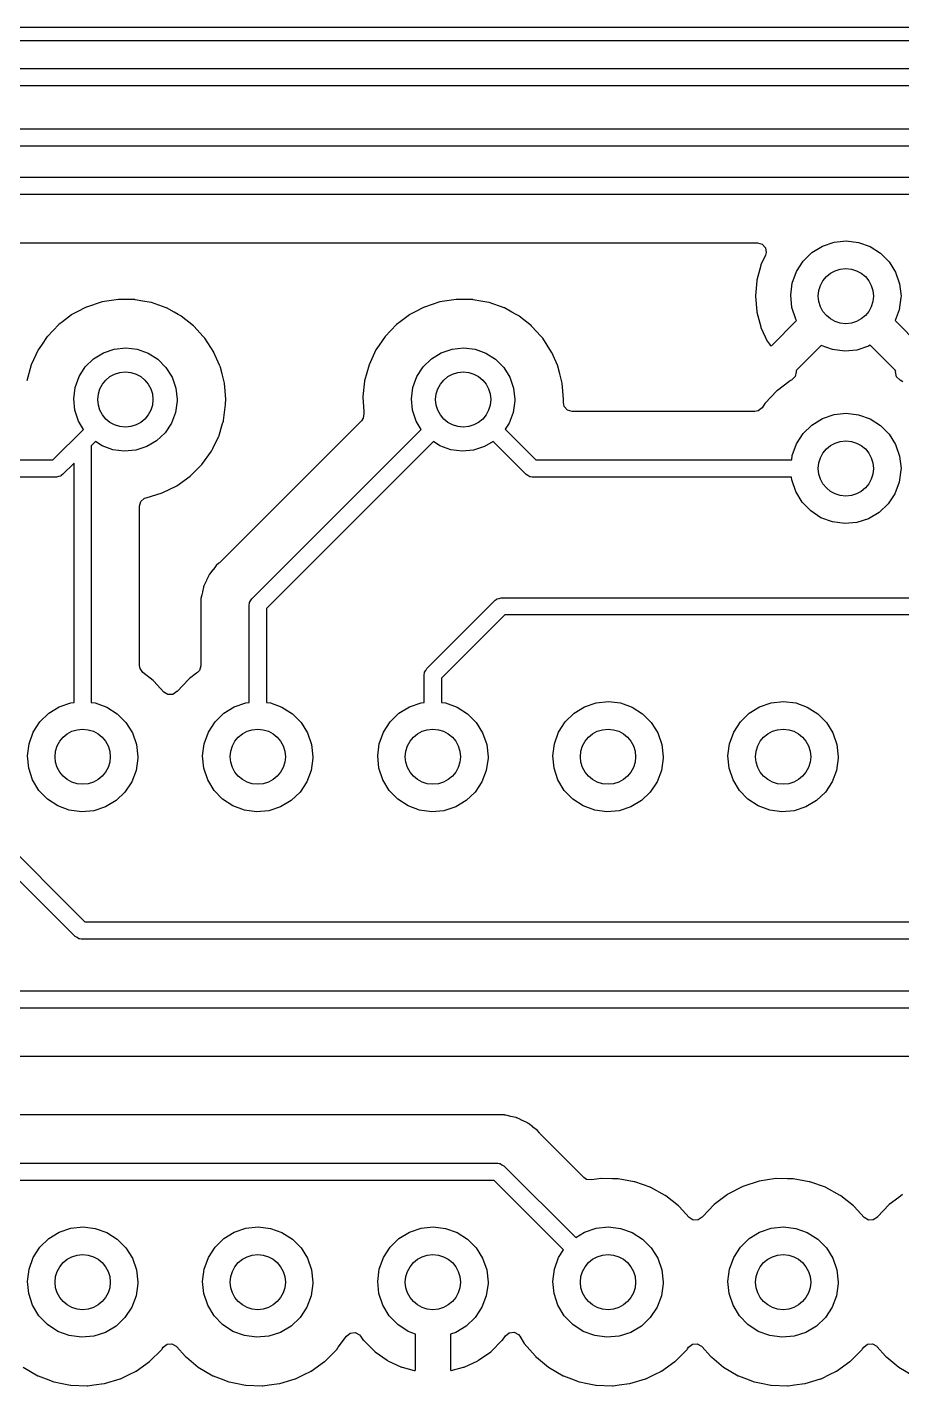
# Model space of a CAD drawing. Extents: x 20.1 to 80.3, y -80.1 to -19.9.
# Drawn here: x 45.33 to 58.01, y -39.6 to -19.9 of the extents above; entities that cross this region are included whole.
import ezdxf

# ---------------------------------------------------------------- set-up
doc = ezdxf.new("R2010")
doc.units = 0
doc.layers.add('BLACK', color=7, linetype='CONTINUOUS')

msp = doc.modelspace()

# ---------------------------------------------------------------- linework, layer by layer
at = {"layer": 'BLACK', "linetype": 'CONTINUOUS'}
for p, q in [((20.2, -19.9), (80.2, -19.9)), ((80.1, -20.1), (20.3, -20.1)), ((26.6755, -20.4995), (75.1245, -20.4995)), ((75.0727, -20.7495), (26.7273, -20.7495)), ((27.8, -21.375), (73.8, -21.375)), ((73.7482, -21.625), (27.8518, -21.625)), ((39.8, -22.075), (61.6, -22.075)), ((61.5482, -22.325), (39.8518, -22.325)), ((42.4798, -23.0255), (55.9202, -23.0255)), ((55.9202, -23.0255), (55.9883, -23.0455)), ((55.9883, -23.0455), (56.0348, -23.0992)), ((56.8594, -23.0761), (57.0282, -23.0187)), ((57.0282, -23.0187), (57.2056, -23)), ((57.2056, -23), (57.3827, -23.0211)), ((57.3827, -23.0211), (57.5507, -23.081)), ((56.0344, -23.2048), (55.9685, -23.3459)), ((56.0449, -23.1694), (56.0344, -23.2048)), ((56.0348, -23.0992), (56.0449, -23.1694)), ((56.58, -23.2944), (56.7075, -23.1696)), ((56.7075, -23.1696), (56.8594, -23.0761)), ((57.5507, -23.081), (57.7013, -23.1765)), ((57.7013, -23.1765), (57.827, -23.3031)), ((55.9648, -23.3562), (55.9084, -23.5667)), ((55.9685, -23.3459), (55.9648, -23.3562)), ((56.4224, -23.6119), (56.4834, -23.4443)), ((56.4834, -23.4443), (56.58, -23.2944)), ((57.827, -23.3031), (57.9215, -23.4543)), ((55.9065, -23.5775), (55.8875, -23.7945)), ((55.9084, -23.5667), (55.9065, -23.5775)), ((56.4001, -23.7888), (56.4224, -23.6119)), ((57.9215, -23.4543), (57.9801, -23.6228)), ((57.9801, -23.6228), (58, -23.8)), ((55.8875, -23.7945), (55.8875, -23.8055)), ((55.8875, -23.8055), (55.9065, -24.0225)), ((56.4175, -23.9663), (56.4001, -23.7888)), ((57.9997, -23.8223), (57.9749, -23.999)), ((58, -23.8), (57.9997, -23.8223)), ((46.0418, -24.0333), (45.9744, -24.0684)), ((46.1814, -23.9606), (46.0418, -24.0333)), ((46.186, -23.9583), (46.1814, -23.9606)), ((46.1814, -23.9606), (46.1814, -23.9606)), ((46.4127, -23.8842), (46.186, -23.9583)), ((46.6485, -23.8481), (46.4127, -23.8842)), ((46.6536, -23.8481), (46.6485, -23.8481)), ((46.8031, -23.85), (46.6536, -23.8481)), ((46.6536, -23.8481), (46.6536, -23.8481)), ((46.887, -23.851), (46.8031, -23.85)), ((46.8921, -23.8519), (46.887, -23.851)), ((47.0044, -23.8719), (46.8921, -23.8519)), ((46.8921, -23.8519), (46.8921, -23.8519)), ((47.1218, -23.8928), (47.0044, -23.8719)), ((47.1267, -23.8945), (47.1218, -23.8928)), ((47.3418, -23.9707), (47.1267, -23.8945)), ((47.1267, -23.8945), (47.1267, -23.8945)), ((47.3466, -23.9724), (47.3418, -23.9707)), ((47.3418, -23.9707), (47.3418, -23.9707)), ((47.4569, -24.0333), (47.3466, -23.9724)), ((47.5161, -24.066), (47.4569, -24.0333)), ((50.9418, -24.0333), (50.8744, -24.0684)), ((51.0814, -23.9606), (50.9418, -24.0333)), ((51.086, -23.9583), (51.0814, -23.9606)), ((51.0814, -23.9606), (51.0814, -23.9606)), ((51.3127, -23.8842), (51.086, -23.9583)), ((51.5485, -23.8481), (51.3127, -23.8842)), ((51.5536, -23.8481), (51.5485, -23.8481)), ((51.7031, -23.85), (51.5536, -23.8481)), ((51.5536, -23.8481), (51.5536, -23.8481)), ((51.787, -23.851), (51.7031, -23.85)), ((51.7921, -23.8519), (51.787, -23.851)), ((51.9044, -23.8719), (51.7921, -23.8519)), ((51.7921, -23.8519), (51.7921, -23.8519)), ((52.0218, -23.8928), (51.9044, -23.8719)), ((52.0267, -23.8945), (52.0218, -23.8928)), ((52.2418, -23.9707), (52.0267, -23.8945)), ((52.0267, -23.8945), (52.0267, -23.8945)), ((52.2466, -23.9724), (52.2418, -23.9707)), ((52.2418, -23.9707), (52.2418, -23.9707)), ((52.3569, -24.0333), (52.2466, -23.9724)), ((52.4161, -24.066), (52.3569, -24.0333)), ((55.9065, -24.0225), (55.9084, -24.0333)), ((55.9084, -24.0333), (55.9648, -24.2438)), ((56.4738, -24.1356), (56.4175, -23.9663)), ((57.9749, -23.999), (57.9152, -24.156)), ((45.7837, -24.2116), (45.6189, -24.384)), ((45.8364, -24.172), (45.7837, -24.2116)), ((45.9703, -24.0715), (45.8364, -24.172)), ((45.9744, -24.0684), (45.9703, -24.0715)), ((45.9703, -24.0715), (45.9703, -24.0715)), ((47.5554, -24.0877), (47.5161, -24.066)), ((47.5595, -24.0909), (47.5554, -24.0877)), ((47.7386, -24.2323), (47.5595, -24.0909)), ((47.5595, -24.0909), (47.5595, -24.0909)), ((47.7426, -24.2355), (47.7386, -24.2323)), ((47.7386, -24.2323), (47.7386, -24.2323)), ((47.7461, -24.2394), (47.7426, -24.2355)), ((50.6837, -24.2116), (50.5189, -24.384)), ((50.7364, -24.172), (50.6837, -24.2116)), ((50.8703, -24.0715), (50.7364, -24.172)), ((50.8744, -24.0684), (50.8703, -24.0715)), ((50.8703, -24.0715), (50.8703, -24.0715)), ((52.4554, -24.0877), (52.4161, -24.066)), ((52.4595, -24.0909), (52.4554, -24.0877)), ((52.6386, -24.2323), (52.4595, -24.0909)), ((52.4595, -24.0909), (52.4595, -24.0909)), ((52.6426, -24.2355), (52.6386, -24.2323)), ((52.6386, -24.2323), (52.6386, -24.2323)), ((52.6461, -24.2394), (52.6426, -24.2355)), ((56.1264, -24.5144), (56.4856, -24.1551)), ((56.4856, -24.1551), (56.4738, -24.1356)), ((57.9152, -24.156), (58.2743, -24.5151)), ((45.616, -24.3883), (45.5315, -24.5122)), ((45.6189, -24.384), (45.616, -24.3883)), ((45.616, -24.3883), (45.616, -24.3883)), ((47.8744, -24.3803), (47.7461, -24.2394)), ((47.7461, -24.2394), (47.7461, -24.2394)), ((47.9032, -24.412), (47.8744, -24.3803)), ((48.0327, -24.6122), (47.9032, -24.412)), ((50.516, -24.3883), (50.4315, -24.5122)), ((50.5189, -24.384), (50.516, -24.3883)), ((50.516, -24.3883), (50.516, -24.3883)), ((52.7744, -24.3803), (52.6461, -24.2394)), ((52.6461, -24.2394), (52.6461, -24.2394)), ((52.8032, -24.412), (52.7744, -24.3803)), ((52.9327, -24.6122), (52.8032, -24.412)), ((55.9648, -24.2438), (55.9685, -24.2541)), ((55.9685, -24.2541), (56.0606, -24.4515)), ((45.4845, -24.5811), (45.3841, -24.7974)), ((45.5315, -24.5122), (45.4845, -24.5811)), ((46.2883, -24.709), (46.4307, -24.6214)), ((46.4307, -24.6214), (46.5889, -24.5675)), ((46.5889, -24.5675), (46.7552, -24.55)), ((46.7552, -24.55), (46.9213, -24.5698)), ((46.9213, -24.5698), (47.0788, -24.6259)), ((47.0788, -24.6259), (47.22, -24.7155)), ((48.0348, -24.6169), (48.0327, -24.6122)), ((48.0348, -24.617), (48.0348, -24.6169)), ((48.1154, -24.8024), (48.0348, -24.617)), ((50.3845, -24.5811), (50.2841, -24.7974)), ((50.4315, -24.5122), (50.3845, -24.5811)), ((51.1883, -24.709), (51.3307, -24.6214)), ((51.3307, -24.6214), (51.4889, -24.5675)), ((51.4889, -24.5675), (51.6552, -24.55)), ((51.6552, -24.55), (51.8213, -24.5698)), ((51.8213, -24.5698), (51.9788, -24.6259)), ((51.9788, -24.6259), (52.12, -24.7155)), ((52.9348, -24.6169), (52.9327, -24.6122)), ((52.9348, -24.617), (52.9348, -24.6169)), ((53.0154, -24.8024), (52.9348, -24.617)), ((56.0606, -24.4515), (56.0661, -24.461)), ((56.0661, -24.461), (56.1025, -24.513)), ((56.1025, -24.513), (56.113, -24.5214)), ((56.113, -24.5214), (56.1264, -24.5144)), ((56.8436, -24.5157), (56.4849, -24.8743)), ((57.0065, -24.5762), (56.8436, -24.5157)), ((57.1832, -24.5998), (57.0065, -24.5762)), ((57.3609, -24.5837), (57.1832, -24.5998)), ((57.5305, -24.5285), (57.3609, -24.5837)), ((57.5548, -24.514), (57.5305, -24.5285)), ((57.9144, -24.8736), (57.5548, -24.514)), ((45.3841, -24.7974), (45.3203, -25.0273)), ((46.0782, -24.9665), (46.1688, -24.826)), ((46.1688, -24.826), (46.2883, -24.709)), ((47.22, -24.7155), (47.3378, -24.8341)), ((48.1278, -24.831), (48.1154, -24.8024)), ((50.2841, -24.7974), (50.2203, -25.0273)), ((50.9782, -24.9665), (51.0688, -24.826)), ((51.0688, -24.826), (51.1883, -24.709)), ((52.12, -24.7155), (52.2378, -24.8341)), ((53.0278, -24.831), (53.0154, -24.8024)), ((46.021, -25.1236), (46.0782, -24.9665)), ((47.3378, -24.8341), (47.4264, -24.9759)), ((47.4264, -24.9759), (47.4814, -25.1338)), ((48.1291, -24.836), (48.1278, -24.831)), ((48.1519, -24.9267), (48.1291, -24.836)), ((48.1291, -24.836), (48.1291, -24.836)), ((48.1859, -25.0623), (48.1519, -24.9267)), ((50.921, -25.1236), (50.9782, -24.9665)), ((52.2378, -24.8341), (52.3264, -24.9759)), ((52.3264, -24.9759), (52.3814, -25.1338)), ((53.0291, -24.836), (53.0278, -24.831)), ((53.0519, -24.9267), (53.0291, -24.836)), ((53.0291, -24.836), (53.0291, -24.836)), ((53.0859, -25.0623), (53.0519, -24.9267)), ((56.4105, -25.0192), (56.3977, -25.0259)), ((56.463, -24.9679), (56.4105, -25.0192)), ((56.478, -24.8985), (56.463, -24.9679)), ((56.4849, -24.8743), (56.4773, -24.8882)), ((56.4773, -24.8882), (56.478, -24.8985)), ((57.9225, -24.8891), (57.9144, -24.8736)), ((57.9218, -24.8967), (57.9225, -24.8891)), ((57.9362, -24.9695), (57.9218, -24.8967)), ((57.9862, -25.02), (57.9362, -24.9695)), ((58.0287, -25.0434), (57.9862, -25.02)), ((46.0001, -25.2895), (46.021, -25.1236)), ((47.4814, -25.1338), (47.5, -25.3)), ((48.1863, -25.0674), (48.1859, -25.0623)), ((48.1864, -25.0674), (48.1863, -25.0674)), ((48.1951, -25.1741), (48.1864, -25.0674)), ((48.2055, -25.3), (48.1951, -25.1741)), ((50.2198, -25.0324), (50.196, -25.2543)), ((50.2203, -25.0273), (50.2198, -25.0324)), ((50.9001, -25.2895), (50.921, -25.1236)), ((52.3814, -25.1338), (52.4, -25.3)), ((53.0863, -25.0674), (53.0859, -25.0623)), ((53.0864, -25.0674), (53.0863, -25.0674)), ((53.0951, -25.1741), (53.0864, -25.0674)), ((53.1055, -25.3), (53.0951, -25.1741)), ((56.2004, -25.1741), (56.0299, -25.3525)), ((56.2077, -25.1685), (56.2004, -25.1741)), ((56.3744, -25.0434), (56.2077, -25.1685)), ((56.3977, -25.0259), (56.3744, -25.0434)), ((46.0164, -25.4559), (46.0001, -25.2895)), ((47.4997, -25.3209), (47.4764, -25.4865)), ((47.5, -25.3), (47.4997, -25.3209)), ((48.1733, -25.6025), (48.2033, -25.3744)), ((48.2033, -25.3744), (48.2037, -25.3711)), ((48.2033, -25.3744), (48.2033, -25.3744)), ((48.2037, -25.3711), (48.2041, -25.3567)), ((48.2041, -25.3567), (48.2054, -25.3034)), ((48.2054, -25.3034), (48.2055, -25.3)), ((48.2054, -25.3034), (48.2054, -25.3034)), ((50.196, -25.2543), (50.195, -25.2644)), ((50.195, -25.2644), (50.1953, -25.2696)), ((50.1953, -25.2696), (50.1953, -25.2696)), ((50.1953, -25.2696), (50.2066, -25.4668)), ((50.9164, -25.4559), (50.9001, -25.2895)), ((52.3997, -25.3209), (52.3764, -25.4865)), ((52.4, -25.3), (52.3997, -25.3209)), ((53.1044, -25.3454), (53.1054, -25.3034)), ((53.1157, -25.4008), (53.1044, -25.3454)), ((53.1054, -25.3034), (53.1055, -25.3)), ((53.1054, -25.3034), (53.1054, -25.3034)), ((53.1622, -25.4545), (53.1157, -25.4008)), ((56.027, -25.3567), (55.9842, -25.4195)), ((56.0299, -25.3525), (56.027, -25.3567)), ((46.0692, -25.6146), (46.0164, -25.4559)), ((46.1406, -25.7326), (46.0692, -25.6146)), ((47.4764, -25.4865), (47.4171, -25.6428)), ((50.1734, -25.6091), (48.1146, -27.668)), ((48.1597, -25.65), (48.1711, -25.6125)), ((48.1711, -25.6125), (48.1726, -25.6076)), ((48.1711, -25.6125), (48.1711, -25.6125)), ((48.1726, -25.6076), (48.1733, -25.6025)), ((50.1988, -25.5727), (50.1734, -25.6091)), ((50.2089, -25.5037), (50.1988, -25.5727)), ((50.2066, -25.4668), (50.2087, -25.5026)), ((50.2087, -25.5026), (50.2089, -25.5037)), ((50.9692, -25.6146), (50.9164, -25.4559)), ((51.0406, -25.7326), (50.9692, -25.6146)), ((52.3764, -25.4865), (52.3171, -25.6428)), ((53.2303, -25.4745), (53.1622, -25.4545)), ((55.8801, -25.4745), (53.2303, -25.4745)), ((55.9293, -25.4645), (55.8801, -25.4745)), ((55.9842, -25.4195), (55.9293, -25.4645)), ((56.7075, -25.6696), (56.8594, -25.5761)), ((56.8594, -25.5761), (57.0282, -25.5187)), ((57.0282, -25.5187), (57.2056, -25.5)), ((57.2056, -25.5), (57.3827, -25.5211)), ((57.3827, -25.5211), (57.5507, -25.581)), ((57.5507, -25.581), (57.7013, -25.6765)), ((45.6982, -26.175), (46.1406, -25.7326)), ((47.3245, -25.7821), (47.2034, -25.8974)), ((47.4171, -25.6428), (47.3245, -25.7821)), ((48.1033, -25.8358), (48.1597, -25.65)), ((48.5816, -28.1916), (51.0406, -25.7326)), ((52.3171, -25.6428), (52.2582, -25.7314)), ((52.2582, -25.7314), (52.7018, -26.175)), ((56.4834, -25.9443), (56.58, -25.7944)), ((56.58, -25.7944), (56.7075, -25.6696)), ((57.7013, -25.6765), (57.827, -25.8031)), ((57.827, -25.8031), (57.9215, -25.9543)), ((46.3185, -25.9083), (46.255, -25.9718)), ((46.255, -25.9718), (46.255, -29.6943)), ((46.4118, -25.9694), (46.3185, -25.9083)), ((46.5686, -26.0277), (46.4118, -25.9694)), ((47.0598, -25.983), (46.9008, -26.0347)), ((47.2034, -25.8974), (47.0598, -25.983)), ((47.9976, -26.0496), (48.0175, -26.0094)), ((48.0175, -26.0094), (48.101, -25.8404)), ((48.101, -25.8404), (48.1033, -25.8358)), ((48.101, -25.8404), (48.101, -25.8404)), ((51.2185, -25.9083), (48.795, -28.3318)), ((51.3118, -25.9694), (51.2185, -25.9083)), ((51.4686, -26.0277), (51.3118, -25.9694)), ((51.9598, -25.983), (51.8008, -26.0347)), ((52.0829, -25.9097), (51.9598, -25.983)), ((52.5616, -26.3884), (52.0829, -25.9097)), ((56.4224, -26.1119), (56.4834, -25.9443)), ((57.9215, -25.9543), (57.9801, -26.1228)), ((41.986, -26.175), (45.6982, -26.175)), ((46.7343, -26.0498), (46.5686, -26.0277)), ((46.9008, -26.0347), (46.7343, -26.0498)), ((47.8584, -26.2433), (47.9976, -26.0496)), ((51.6343, -26.0498), (51.4686, -26.0277)), ((51.8008, -26.0347), (51.6343, -26.0498)), ((52.7018, -26.175), (56.4145, -26.175)), ((56.4145, -26.175), (56.4224, -26.1119)), ((57.9801, -26.1228), (58, -26.3)), ((45.8206, -26.4017), (45.8175, -26.4052)), ((45.8384, -26.3884), (45.8206, -26.4017)), ((46.005, -26.2218), (45.8384, -26.3884)), ((46.005, -29.6937), (46.005, -26.2218)), ((47.6964, -26.4047), (47.8062, -26.2953)), ((47.8062, -26.2953), (47.8584, -26.2433)), ((52.5886, -26.4032), (52.5616, -26.3884)), ((52.6145, -26.4199), (52.5886, -26.4032)), ((57.9997, -26.3223), (57.9749, -26.499)), ((58, -26.3), (57.9997, -26.3223)), ((45.75, -26.425), (41.9853, -26.425)), ((45.7795, -26.4163), (45.75, -26.425)), ((45.8096, -26.4099), (45.7795, -26.4163)), ((45.8148, -26.406), (45.8096, -26.4099)), ((45.8175, -26.4052), (45.8148, -26.406)), ((47.2811, -26.6551), (47.4953, -26.5502)), ((47.4953, -26.5502), (47.6894, -26.4117)), ((47.6894, -26.4117), (47.6964, -26.4047)), ((52.6209, -26.4208), (52.6145, -26.4199)), ((52.6234, -26.4221), (52.6209, -26.4208)), ((52.628, -26.4218), (52.6234, -26.4221)), ((52.65, -26.425), (52.628, -26.4218)), ((56.4134, -26.425), (52.65, -26.425)), ((56.4175, -26.4663), (56.4134, -26.425)), ((56.4738, -26.6356), (56.4175, -26.4663)), ((57.9749, -26.499), (57.9115, -26.6657)), ((46.9555, -26.8459), (46.9755, -26.7778)), ((46.9755, -26.7778), (47.0292, -26.7313)), ((47.0292, -26.7313), (47.052, -26.7237)), ((47.052, -26.7237), (47.0526, -26.7237)), ((47.0526, -26.7237), (47.2811, -26.6551)), ((56.5662, -26.7881), (56.4738, -26.6356)), ((56.6901, -26.9164), (56.5662, -26.7881)), ((57.9115, -26.6657), (57.8128, -26.8142)), ((46.9555, -29.1588), (46.9555, -26.8459)), ((56.8393, -27.0141), (56.6901, -26.9164)), ((57.6837, -26.9372), (57.5305, -27.0285)), ((57.8128, -26.8142), (57.6837, -26.9372)), ((57.0065, -27.0762), (56.8393, -27.0141)), ((57.1832, -27.0998), (57.0065, -27.0762)), ((57.3609, -27.0837), (57.1832, -27.0998)), ((57.5305, -27.0285), (57.3609, -27.0837)), ((48.0194, -27.7717), (47.9705, -27.8326)), ((48.0212, -27.7694), (48.0194, -27.7717)), ((48.0687, -27.7074), (48.0212, -27.7694)), ((48.1068, -27.6751), (48.0687, -27.7074)), ((48.1146, -27.668), (48.1068, -27.6751)), ((47.9254, -27.9234), (47.8907, -27.9933)), ((47.9267, -27.9206), (47.9254, -27.9234)), ((47.9306, -27.9124), (47.9267, -27.9206)), ((47.9597, -27.8498), (47.9306, -27.9124)), ((47.9639, -27.8444), (47.9597, -27.8498)), ((47.9651, -27.8424), (47.9639, -27.8444)), ((47.9654, -27.8419), (47.9651, -27.8424)), ((47.9658, -27.8412), (47.9654, -27.8419)), ((47.9661, -27.8408), (47.9658, -27.8412)), ((47.9674, -27.8387), (47.9661, -27.8408)), ((47.9705, -27.8326), (47.9674, -27.8387)), ((47.8468, -28.1765), (47.8466, -28.1776)), ((47.8471, -28.1741), (47.8468, -28.1765)), ((47.8473, -28.1673), (47.8471, -28.1741)), ((47.8565, -28.1306), (47.8473, -28.1673)), ((47.8662, -28.0916), (47.8565, -28.1306)), ((47.8669, -28.0886), (47.8662, -28.0916)), ((47.8824, -28.0191), (47.8669, -28.0886)), ((47.8839, -28.0124), (47.8824, -28.0191)), ((47.8824, -28.0191), (47.8824, -28.0191)), ((47.8868, -28.0062), (47.8839, -28.0124)), ((47.8876, -28.004), (47.8868, -28.0062)), ((47.8877, -28.0034), (47.8876, -28.004)), ((47.888, -28.0027), (47.8877, -28.0034)), ((47.8882, -28.0022), (47.888, -28.0027)), ((47.8891, -27.9999), (47.8882, -28.0022)), ((47.8907, -27.9933), (47.8891, -27.9999)), ((52.1705, -28.1837), (52.2, -28.175)), ((52.2, -28.175), (60.1482, -28.175)), ((47.8435, -28.3044), (47.8423, -28.3466)), ((47.8423, -28.3466), (47.8436, -28.3533)), ((47.8445, -28.2698), (47.8435, -28.3044)), ((47.8436, -28.3533), (47.8441, -28.3596)), ((47.8441, -28.3596), (47.8445, -28.3697)), ((47.8448, -28.1874), (47.8445, -28.1929)), ((47.8445, -28.1929), (47.8445, -28.2663)), ((47.8445, -28.2663), (47.8445, -28.2698)), ((47.8445, -28.3697), (47.8445, -29.1604)), ((47.8459, -28.1824), (47.8448, -28.1874)), ((47.8466, -28.1776), (47.8459, -28.1824)), ((48.545, -28.28), (48.5482, -28.258)), ((48.545, -29.6937), (48.545, -28.28)), ((48.5479, -28.2534), (48.5492, -28.2509)), ((48.5482, -28.258), (48.5479, -28.2534)), ((48.5492, -28.2509), (48.5501, -28.2445)), ((48.5501, -28.2445), (48.5668, -28.2186)), ((48.5668, -28.2186), (48.5816, -28.1916)), ((48.795, -28.3318), (48.795, -29.6943)), ((51.1216, -29.2016), (52.1116, -28.2116)), ((52.1116, -28.2116), (52.1294, -28.1983)), ((52.1294, -28.1983), (52.1325, -28.1948)), ((52.1325, -28.1948), (52.1352, -28.194)), ((52.1352, -28.194), (52.1404, -28.1901)), ((52.1404, -28.1901), (52.1705, -28.1837)), ((52.2518, -28.425), (51.335, -29.3418)), ((60.2, -28.425), (52.2518, -28.425)), ((46.9623, -29.1997), (46.9555, -29.1588)), ((47.8445, -29.1604), (47.8245, -29.2285)), ((47.0034, -29.2577), (46.9623, -29.1997)), ((47.1528, -29.3756), (47.0034, -29.2577)), ((47.6704, -29.3541), (47.4999, -29.5325)), ((47.6801, -29.3468), (47.6704, -29.3541)), ((47.7831, -29.2694), (47.6801, -29.3468)), ((47.7942, -29.2611), (47.7831, -29.2694)), ((47.8245, -29.2285), (47.7942, -29.2611)), ((51.085, -29.29), (51.0882, -29.268)), ((51.085, -29.6937), (51.085, -29.29)), ((51.0879, -29.2634), (51.0892, -29.2609)), ((51.0882, -29.268), (51.0879, -29.2634)), ((51.0892, -29.2609), (51.0901, -29.2545)), ((51.0901, -29.2545), (51.1068, -29.2286)), ((51.1068, -29.2286), (51.1216, -29.2016)), ((51.335, -29.3418), (51.335, -29.6943)), ((47.1568, -29.3788), (47.1528, -29.3756)), ((47.1528, -29.3756), (47.1528, -29.3756)), ((47.1603, -29.3827), (47.1568, -29.3788)), ((47.3057, -29.5424), (47.1603, -29.3827)), ((47.1603, -29.3827), (47.1603, -29.3827)), ((47.3675, -29.5797), (47.3057, -29.5424)), ((47.4968, -29.5369), (47.4384, -29.5773)), ((47.497, -29.5367), (47.4968, -29.5369)), ((47.4999, -29.5325), (47.497, -29.5367)), ((45.7894, -29.7561), (45.9582, -29.6987)), ((45.9582, -29.6987), (46.005, -29.6937)), ((46.255, -29.6943), (46.3127, -29.7011)), ((46.3127, -29.7011), (46.4807, -29.761)), ((47.4384, -29.5773), (47.3675, -29.5797)), ((48.3294, -29.7561), (48.4982, -29.6987)), ((48.4982, -29.6987), (48.545, -29.6937)), ((48.795, -29.6943), (48.8527, -29.7011)), ((48.8527, -29.7011), (49.0207, -29.761)), ((50.8694, -29.7561), (51.0382, -29.6987)), ((51.0382, -29.6987), (51.085, -29.6937)), ((51.335, -29.6943), (51.3927, -29.7011)), ((51.3927, -29.7011), (51.5607, -29.761)), ((53.4094, -29.7561), (53.5782, -29.6987)), ((53.5782, -29.6987), (53.7556, -29.68)), ((53.7556, -29.68), (53.9327, -29.7011)), ((53.9327, -29.7011), (54.1007, -29.761)), ((55.9494, -29.7561), (56.1182, -29.6987)), ((56.1182, -29.6987), (56.2956, -29.68)), ((56.2956, -29.68), (56.4727, -29.7011)), ((56.4727, -29.7011), (56.6407, -29.761)), ((45.51, -29.9744), (45.6375, -29.8496)), ((45.6375, -29.8496), (45.7894, -29.7561)), ((46.4807, -29.761), (46.6313, -29.8565)), ((46.6313, -29.8565), (46.757, -29.9831)), ((48.05, -29.9744), (48.1775, -29.8496)), ((48.1775, -29.8496), (48.3294, -29.7561)), ((49.0207, -29.761), (49.1713, -29.8565)), ((49.1713, -29.8565), (49.297, -29.9831)), ((50.59, -29.9744), (50.7175, -29.8496)), ((50.7175, -29.8496), (50.8694, -29.7561)), ((51.5607, -29.761), (51.7113, -29.8565)), ((51.7113, -29.8565), (51.837, -29.9831)), ((53.13, -29.9744), (53.2575, -29.8496)), ((53.2575, -29.8496), (53.4094, -29.7561)), ((54.1007, -29.761), (54.2513, -29.8565)), ((54.2513, -29.8565), (54.377, -29.9831)), ((55.67, -29.9744), (55.7975, -29.8496)), ((55.7975, -29.8496), (55.9494, -29.7561)), ((56.6407, -29.761), (56.7913, -29.8565)), ((56.7913, -29.8565), (56.917, -29.9831)), ((45.3524, -30.2919), (45.4134, -30.1243)), ((45.4134, -30.1243), (45.51, -29.9744)), ((46.757, -29.9831), (46.8515, -30.1343)), ((46.8515, -30.1343), (46.9101, -30.3028)), ((47.8924, -30.2919), (47.9534, -30.1243)), ((47.9534, -30.1243), (48.05, -29.9744)), ((49.297, -29.9831), (49.3915, -30.1343)), ((49.3915, -30.1343), (49.4501, -30.3028)), ((50.4324, -30.2919), (50.4934, -30.1243)), ((50.4934, -30.1243), (50.59, -29.9744)), ((51.837, -29.9831), (51.9315, -30.1343)), ((51.9315, -30.1343), (51.9901, -30.3028)), ((52.9724, -30.2919), (53.0334, -30.1243)), ((53.0334, -30.1243), (53.13, -29.9744)), ((54.377, -29.9831), (54.4715, -30.1343)), ((54.4715, -30.1343), (54.5301, -30.3028)), ((55.5124, -30.2919), (55.5734, -30.1243)), ((55.5734, -30.1243), (55.67, -29.9744)), ((56.917, -29.9831), (57.0115, -30.1343)), ((57.0115, -30.1343), (57.0701, -30.3028)), ((45.3301, -30.4688), (45.3524, -30.2919)), ((46.9101, -30.3028), (46.93, -30.48)), ((47.8701, -30.4688), (47.8924, -30.2919)), ((49.4501, -30.3028), (49.47, -30.48)), ((50.4101, -30.4688), (50.4324, -30.2919)), ((51.9901, -30.3028), (52.01, -30.48)), ((52.9501, -30.4688), (52.9724, -30.2919)), ((54.5301, -30.3028), (54.55, -30.48)), ((55.4901, -30.4688), (55.5124, -30.2919)), ((57.0701, -30.3028), (57.09, -30.48)), ((45.3475, -30.6463), (45.3301, -30.4688)), ((46.9297, -30.5023), (46.9049, -30.679)), ((46.93, -30.48), (46.9297, -30.5023)), ((47.8875, -30.6463), (47.8701, -30.4688)), ((49.4697, -30.5023), (49.4449, -30.679)), ((49.47, -30.48), (49.4697, -30.5023)), ((50.4275, -30.6463), (50.4101, -30.4688)), ((52.0097, -30.5023), (51.9849, -30.679)), ((52.01, -30.48), (52.0097, -30.5023)), ((52.9675, -30.6463), (52.9501, -30.4688)), ((54.5497, -30.5023), (54.5249, -30.679)), ((54.55, -30.48), (54.5497, -30.5023)), ((55.5075, -30.6463), (55.4901, -30.4688)), ((57.0897, -30.5023), (57.0649, -30.679)), ((57.09, -30.48), (57.0897, -30.5023)), ((45.4038, -30.8156), (45.3475, -30.6463)), ((46.9049, -30.679), (46.8415, -30.8457)), ((47.9438, -30.8156), (47.8875, -30.6463)), ((49.4449, -30.679), (49.3815, -30.8457)), ((50.4838, -30.8156), (50.4275, -30.6463)), ((51.9849, -30.679), (51.9215, -30.8457)), ((53.0238, -30.8156), (52.9675, -30.6463)), ((54.5249, -30.679), (54.4615, -30.8457)), ((55.5638, -30.8156), (55.5075, -30.6463)), ((57.0649, -30.679), (57.0015, -30.8457)), ((45.4962, -30.9681), (45.4038, -30.8156)), ((46.8415, -30.8457), (46.7428, -30.9942)), ((48.0362, -30.9681), (47.9438, -30.8156)), ((49.3815, -30.8457), (49.2828, -30.9942)), ((50.5762, -30.9681), (50.4838, -30.8156)), ((51.9215, -30.8457), (51.8228, -30.9942)), ((53.1162, -30.9681), (53.0238, -30.8156)), ((54.4615, -30.8457), (54.3628, -30.9942)), ((55.6562, -30.9681), (55.5638, -30.8156)), ((57.0015, -30.8457), (56.9028, -30.9942)), ((46.0216, -33.0884), (44.0591, -31.1259)), ((44.234, -30.9473), (46.1618, -32.875)), ((45.6201, -31.0964), (45.4962, -30.9681)), ((45.7693, -31.1941), (45.6201, -31.0964)), ((46.6137, -31.1172), (46.4605, -31.2085)), ((46.7428, -30.9942), (46.6137, -31.1172)), ((48.1601, -31.0964), (48.0362, -30.9681)), ((48.3093, -31.1941), (48.1601, -31.0964)), ((49.1537, -31.1172), (49.0005, -31.2085)), ((49.2828, -30.9942), (49.1537, -31.1172)), ((50.7001, -31.0964), (50.5762, -30.9681)), ((50.8493, -31.1941), (50.7001, -31.0964)), ((51.6937, -31.1172), (51.5405, -31.2085)), ((51.8228, -30.9942), (51.6937, -31.1172)), ((53.2401, -31.0964), (53.1162, -30.9681)), ((53.3893, -31.1941), (53.2401, -31.0964)), ((54.2337, -31.1172), (54.0805, -31.2085)), ((54.3628, -30.9942), (54.2337, -31.1172)), ((55.7801, -31.0964), (55.6562, -30.9681)), ((55.9293, -31.1941), (55.7801, -31.0964)), ((56.7737, -31.1172), (56.6205, -31.2085)), ((56.9028, -30.9942), (56.7737, -31.1172)), ((45.9365, -31.2562), (45.7693, -31.1941)), ((46.1132, -31.2798), (45.9365, -31.2562)), ((46.2909, -31.2637), (46.1132, -31.2798)), ((46.4605, -31.2085), (46.2909, -31.2637)), ((48.4765, -31.2562), (48.3093, -31.1941)), ((48.6532, -31.2798), (48.4765, -31.2562)), ((48.8309, -31.2637), (48.6532, -31.2798)), ((49.0005, -31.2085), (48.8309, -31.2637)), ((51.0165, -31.2562), (50.8493, -31.1941)), ((51.1932, -31.2798), (51.0165, -31.2562)), ((51.3709, -31.2637), (51.1932, -31.2798)), ((51.5405, -31.2085), (51.3709, -31.2637)), ((53.5565, -31.2562), (53.3893, -31.1941)), ((53.7332, -31.2798), (53.5565, -31.2562)), ((53.9109, -31.2637), (53.7332, -31.2798)), ((54.0805, -31.2085), (53.9109, -31.2637)), ((56.0965, -31.2562), (55.9293, -31.1941)), ((56.2732, -31.2798), (56.0965, -31.2562)), ((56.4509, -31.2637), (56.2732, -31.2798)), ((56.6205, -31.2085), (56.4509, -31.2637)), ((46.1618, -32.875), (63.7, -32.875)), ((46.0486, -33.1032), (46.0216, -33.0884)), ((46.0745, -33.1199), (46.0486, -33.1032)), ((46.0809, -33.1208), (46.0745, -33.1199)), ((46.0834, -33.1221), (46.0809, -33.1208)), ((46.088, -33.1218), (46.0834, -33.1221)), ((46.11, -33.125), (46.088, -33.1218)), ((63.6482, -33.125), (46.11, -33.125)), ((44.6218, -33.875), (63.2, -33.875)), ((63.1482, -34.125), (44.57, -34.125)), ((44.6597, -34.8255), (62.8059, -34.8255)), ((52.0603, -35.6745), (41.5941, -35.6745)), ((52.0704, -35.6741), (52.0603, -35.6745)), ((52.0767, -35.6736), (52.0704, -35.6741)), ((52.0834, -35.6723), (52.0767, -35.6736)), ((52.0902, -35.6725), (52.0834, -35.6723)), ((52.1602, -35.6745), (52.0902, -35.6725)), ((52.0902, -35.6725), (52.0902, -35.6725)), ((52.1637, -35.6745), (52.1602, -35.6745)), ((52.2371, -35.6745), (52.1637, -35.6745)), ((52.2426, -35.6748), (52.2371, -35.6745)), ((52.2476, -35.6759), (52.2426, -35.6748)), ((52.2524, -35.6766), (52.2476, -35.6759)), ((52.2535, -35.6768), (52.2524, -35.6766)), ((52.2559, -35.6771), (52.2535, -35.6768)), ((52.2627, -35.6773), (52.2559, -35.6771)), ((52.2863, -35.6832), (52.2627, -35.6773)), ((52.3384, -35.6962), (52.2863, -35.6832)), ((52.3414, -35.6969), (52.3384, -35.6962)), ((52.4109, -35.7124), (52.3414, -35.6969)), ((52.4176, -35.7139), (52.4109, -35.7124)), ((52.4109, -35.7124), (52.4109, -35.7124)), ((52.4238, -35.7168), (52.4176, -35.7139)), ((52.426, -35.7176), (52.4238, -35.7168)), ((52.4266, -35.7177), (52.426, -35.7176)), ((52.4273, -35.718), (52.4266, -35.7177)), ((52.4278, -35.7182), (52.4273, -35.718)), ((52.4301, -35.7191), (52.4278, -35.7182)), ((52.4367, -35.7207), (52.4301, -35.7191)), ((52.4615, -35.733), (52.4367, -35.7207)), ((52.5066, -35.7554), (52.4615, -35.733)), ((52.5094, -35.7567), (52.5066, -35.7554)), ((52.5802, -35.7897), (52.5094, -35.7567)), ((52.5856, -35.7939), (52.5802, -35.7897)), ((52.5876, -35.7951), (52.5856, -35.7939)), ((52.5881, -35.7954), (52.5876, -35.7951)), ((52.5888, -35.7958), (52.5881, -35.7954)), ((52.5892, -35.7961), (52.5888, -35.7958)), ((52.5913, -35.7974), (52.5892, -35.7961)), ((52.5974, -35.8005), (52.5913, -35.7974)), ((52.6582, -35.8494), (52.5974, -35.8005)), ((52.6606, -35.8512), (52.6582, -35.8494)), ((52.7226, -35.8987), (52.6606, -35.8512)), ((52.7549, -35.9368), (52.7226, -35.8987)), ((52.762, -35.9446), (52.7549, -35.9368)), ((53.4008, -36.5834), (52.762, -35.9446)), ((41.2518, -36.375), (52.15, -36.375)), ((52.15, -36.375), (52.172, -36.3782)), ((52.172, -36.3782), (52.1766, -36.3779)), ((52.1766, -36.3779), (52.1791, -36.3792)), ((52.1791, -36.3792), (52.1855, -36.3801)), ((52.1855, -36.3801), (52.2114, -36.3968)), ((52.2114, -36.3968), (52.2384, -36.4116)), ((52.2384, -36.4116), (53.2816, -37.4548)), ((52.0982, -36.625), (41.2, -36.625)), ((53.1056, -37.6323), (52.0982, -36.625)), ((53.4386, -36.6094), (53.4008, -36.5834)), ((53.509, -36.6188), (53.4386, -36.6094)), ((53.584, -36.6074), (53.509, -36.6188)), ((53.645, -36.598), (53.584, -36.6074)), ((53.6501, -36.5981), (53.645, -36.598)), ((53.8161, -36.6001), (53.6501, -36.5981)), ((53.6501, -36.5981), (53.6501, -36.5981)), ((53.8917, -36.601), (53.8161, -36.6001)), ((53.8968, -36.6019), (53.8917, -36.601)), ((54.1295, -36.6434), (53.8968, -36.6019)), ((53.8968, -36.6019), (53.8968, -36.6019)), ((54.1346, -36.6443), (54.1295, -36.6434)), ((54.1295, -36.6434), (54.1295, -36.6434)), ((54.1395, -36.646), (54.1346, -36.6443)), ((54.3623, -36.7249), (54.1395, -36.646)), ((54.1395, -36.646), (54.1395, -36.646)), ((55.9411, -36.6353), (55.7065, -36.712)), ((56.185, -36.598), (55.9411, -36.6353)), ((56.1901, -36.5981), (56.185, -36.598)), ((56.3523, -36.6001), (56.1901, -36.5981)), ((56.1901, -36.5981), (56.1901, -36.5981)), ((56.4317, -36.601), (56.3523, -36.6001)), ((56.4368, -36.6019), (56.4317, -36.601)), ((56.6695, -36.6434), (56.4368, -36.6019)), ((56.4368, -36.6019), (56.4368, -36.6019)), ((56.6746, -36.6443), (56.6695, -36.6434)), ((56.6695, -36.6434), (56.6695, -36.6434)), ((56.6795, -36.646), (56.6746, -36.6443)), ((56.9023, -36.7249), (56.6795, -36.646)), ((56.6795, -36.646), (56.6795, -36.646)), ((54.3672, -36.7267), (54.3623, -36.7249)), ((54.3623, -36.7249), (54.3623, -36.7249)), ((54.3717, -36.7292), (54.3672, -36.7267)), ((54.5787, -36.8434), (54.3717, -36.7292)), ((54.3717, -36.7292), (54.3717, -36.7292)), ((54.5832, -36.8459), (54.5787, -36.8434)), ((54.5787, -36.8434), (54.5787, -36.8434)), ((54.5873, -36.8491), (54.5832, -36.8459)), ((55.4835, -36.829), (55.4275, -36.8711)), ((55.4877, -36.8259), (55.4835, -36.829)), ((55.4835, -36.829), (55.4835, -36.829)), ((55.7065, -36.712), (55.4877, -36.8259)), ((56.9072, -36.7267), (56.9023, -36.7249)), ((56.9023, -36.7249), (56.9023, -36.7249)), ((56.9117, -36.7292), (56.9072, -36.7267)), ((57.1187, -36.8434), (56.9117, -36.7292)), ((56.9117, -36.7292), (56.9117, -36.7292)), ((57.1232, -36.8459), (57.1187, -36.8434)), ((57.1187, -36.8434), (57.1187, -36.8434)), ((57.1273, -36.8491), (57.1232, -36.8459)), ((58.0235, -36.829), (57.9675, -36.8711)), ((54.7728, -36.9956), (54.5873, -36.8491)), ((54.5873, -36.8491), (54.5873, -36.8491)), ((54.7768, -36.9988), (54.7728, -36.9956)), ((54.7728, -36.9956), (54.7728, -36.9956)), ((54.7803, -37.0027), (54.7768, -36.9988)), ((54.9257, -37.1624), (54.7803, -37.0027)), ((54.7803, -37.0027), (54.7803, -37.0027)), ((55.2904, -36.9741), (55.1199, -37.1525)), ((55.4275, -36.8711), (55.2904, -36.9741)), ((57.3128, -36.9956), (57.1273, -36.8491)), ((57.1273, -36.8491), (57.1273, -36.8491)), ((57.3168, -36.9988), (57.3128, -36.9956)), ((57.3128, -36.9956), (57.3128, -36.9956)), ((57.3203, -37.0027), (57.3168, -36.9988)), ((57.4657, -37.1624), (57.3203, -37.0027)), ((57.3203, -37.0027), (57.3203, -37.0027)), ((57.8304, -36.9741), (57.6599, -37.1525)), ((57.9675, -36.8711), (57.8304, -36.9741)), ((54.9875, -37.1997), (54.9257, -37.1624)), ((55.0584, -37.1973), (54.9875, -37.1997)), ((55.1168, -37.1569), (55.0584, -37.1973)), ((55.117, -37.1567), (55.1168, -37.1569)), ((55.1199, -37.1525), (55.117, -37.1567)), ((57.5275, -37.1997), (57.4657, -37.1624)), ((57.5984, -37.1973), (57.5275, -37.1997)), ((57.6568, -37.1569), (57.5984, -37.1973)), ((57.657, -37.1567), (57.6568, -37.1569)), ((57.6599, -37.1525), (57.657, -37.1567)), ((45.6375, -37.4696), (45.7894, -37.3761)), ((45.7894, -37.3761), (45.9582, -37.3187)), ((45.9582, -37.3187), (46.1356, -37.3)), ((46.1356, -37.3), (46.3127, -37.3211)), ((46.3127, -37.3211), (46.4807, -37.381)), ((46.4807, -37.381), (46.6313, -37.4765)), ((48.1775, -37.4696), (48.3294, -37.3761)), ((48.3294, -37.3761), (48.4982, -37.3187)), ((48.4982, -37.3187), (48.6756, -37.3)), ((48.6756, -37.3), (48.8527, -37.3211)), ((48.8527, -37.3211), (49.0207, -37.381)), ((49.0207, -37.381), (49.1713, -37.4765)), ((50.7175, -37.4696), (50.8694, -37.3761)), ((50.8694, -37.3761), (51.0382, -37.3187)), ((51.0382, -37.3187), (51.2156, -37.3)), ((51.2156, -37.3), (51.3927, -37.3211)), ((51.3927, -37.3211), (51.5607, -37.381)), ((51.5607, -37.381), (51.7113, -37.4765)), ((53.2816, -37.4548), (53.4094, -37.3761)), ((53.4094, -37.3761), (53.5782, -37.3187)), ((53.5782, -37.3187), (53.7556, -37.3)), ((53.7556, -37.3), (53.9327, -37.3211)), ((53.9327, -37.3211), (54.1007, -37.381)), ((54.1007, -37.381), (54.2513, -37.4765)), ((55.7975, -37.4696), (55.9494, -37.3761)), ((55.9494, -37.3761), (56.1182, -37.3187)), ((56.1182, -37.3187), (56.2956, -37.3)), ((56.2956, -37.3), (56.4727, -37.3211)), ((56.4727, -37.3211), (56.6407, -37.381)), ((56.6407, -37.381), (56.7913, -37.4765)), ((45.4134, -37.7443), (45.51, -37.5944)), ((45.51, -37.5944), (45.6375, -37.4696)), ((46.6313, -37.4765), (46.757, -37.6031)), ((46.757, -37.6031), (46.8515, -37.7543)), ((47.9534, -37.7443), (48.05, -37.5944)), ((48.05, -37.5944), (48.1775, -37.4696)), ((49.1713, -37.4765), (49.297, -37.6031)), ((49.297, -37.6031), (49.3915, -37.7543)), ((50.4934, -37.7443), (50.59, -37.5944)), ((50.59, -37.5944), (50.7175, -37.4696)), ((51.7113, -37.4765), (51.837, -37.6031)), ((51.837, -37.6031), (51.9315, -37.7543)), ((53.0334, -37.7443), (53.1056, -37.6323)), ((54.2513, -37.4765), (54.377, -37.6031)), ((54.377, -37.6031), (54.4715, -37.7543)), ((55.5734, -37.7443), (55.67, -37.5944)), ((55.67, -37.5944), (55.7975, -37.4696)), ((56.7913, -37.4765), (56.917, -37.6031)), ((56.917, -37.6031), (57.0115, -37.7543)), ((45.3524, -37.9119), (45.4134, -37.7443)), ((46.8515, -37.7543), (46.9101, -37.9228)), ((47.8924, -37.9119), (47.9534, -37.7443)), ((49.3915, -37.7543), (49.4501, -37.9228)), ((50.4324, -37.9119), (50.4934, -37.7443)), ((51.9315, -37.7543), (51.9901, -37.9228)), ((52.9724, -37.9119), (53.0334, -37.7443)), ((54.4715, -37.7543), (54.5301, -37.9228)), ((55.5124, -37.9119), (55.5734, -37.7443)), ((57.0115, -37.7543), (57.0701, -37.9228)), ((45.3301, -38.0888), (45.3524, -37.9119)), ((46.9101, -37.9228), (46.93, -38.1)), ((47.8701, -38.0888), (47.8924, -37.9119)), ((49.4501, -37.9228), (49.47, -38.1)), ((50.4101, -38.0888), (50.4324, -37.9119)), ((51.9901, -37.9228), (52.01, -38.1)), ((52.9501, -38.0888), (52.9724, -37.9119)), ((54.5301, -37.9228), (54.55, -38.1)), ((55.4901, -38.0888), (55.5124, -37.9119)), ((57.0701, -37.9228), (57.09, -38.1)), ((45.3475, -38.2663), (45.3301, -38.0888)), ((46.9297, -38.1223), (46.9049, -38.299)), ((46.93, -38.1), (46.9297, -38.1223)), ((47.8875, -38.2663), (47.8701, -38.0888)), ((49.4697, -38.1223), (49.4449, -38.299)), ((49.47, -38.1), (49.4697, -38.1223)), ((50.4275, -38.2663), (50.4101, -38.0888)), ((52.0097, -38.1223), (51.9849, -38.299)), ((52.01, -38.1), (52.0097, -38.1223)), ((52.9675, -38.2663), (52.9501, -38.0888)), ((54.5497, -38.1223), (54.5249, -38.299)), ((54.55, -38.1), (54.5497, -38.1223)), ((55.5075, -38.2663), (55.4901, -38.0888)), ((57.0897, -38.1223), (57.0649, -38.299)), ((57.09, -38.1), (57.0897, -38.1223)), ((45.4038, -38.4356), (45.3475, -38.2663)), ((46.9049, -38.299), (46.8415, -38.4657)), ((47.9438, -38.4356), (47.8875, -38.2663)), ((49.4449, -38.299), (49.3815, -38.4657)), ((50.4838, -38.4356), (50.4275, -38.2663)), ((51.9849, -38.299), (51.9215, -38.4657)), ((53.0238, -38.4356), (52.9675, -38.2663)), ((54.5249, -38.299), (54.4615, -38.4657)), ((55.5638, -38.4356), (55.5075, -38.2663)), ((57.0649, -38.299), (57.0015, -38.4657)), ((45.4962, -38.5881), (45.4038, -38.4356)), ((45.6201, -38.7164), (45.4962, -38.5881)), ((46.7428, -38.6142), (46.6137, -38.7372)), ((46.8415, -38.4657), (46.7428, -38.6142)), ((48.0362, -38.5881), (47.9438, -38.4356)), ((48.1601, -38.7164), (48.0362, -38.5881)), ((49.2828, -38.6142), (49.1537, -38.7372)), ((49.3815, -38.4657), (49.2828, -38.6142)), ((50.5762, -38.5881), (50.4838, -38.4356)), ((50.7001, -38.7164), (50.5762, -38.5881)), ((51.8228, -38.6142), (51.6937, -38.7372)), ((51.9215, -38.4657), (51.8228, -38.6142)), ((53.1162, -38.5881), (53.0238, -38.4356)), ((53.2401, -38.7164), (53.1162, -38.5881)), ((54.3628, -38.6142), (54.2337, -38.7372)), ((54.4615, -38.4657), (54.3628, -38.6142)), ((55.6562, -38.5881), (55.5638, -38.4356)), ((55.7801, -38.7164), (55.6562, -38.5881)), ((56.9028, -38.6142), (56.7737, -38.7372)), ((57.0015, -38.4657), (56.9028, -38.6142)), ((45.7693, -38.8141), (45.6201, -38.7164)), ((45.9365, -38.8762), (45.7693, -38.8141)), ((46.6137, -38.7372), (46.4605, -38.8285)), ((48.3093, -38.8141), (48.1601, -38.7164)), ((48.4765, -38.8762), (48.3093, -38.8141)), ((49.1537, -38.7372), (49.0005, -38.8285)), ((50.8493, -38.8141), (50.7001, -38.7164)), ((50.956, -38.8538), (50.8493, -38.8141)), ((51.6937, -38.7372), (51.5405, -38.8285)), ((53.3893, -38.8141), (53.2401, -38.7164)), ((53.5565, -38.8762), (53.3893, -38.8141)), ((54.2337, -38.7372), (54.0805, -38.8285)), ((55.9293, -38.8141), (55.7801, -38.7164)), ((56.0965, -38.8762), (55.9293, -38.8141)), ((56.7737, -38.7372), (56.6205, -38.8285)), ((46.1132, -38.8998), (45.9365, -38.8762)), ((46.2909, -38.8837), (46.1132, -38.8998)), ((46.4605, -38.8285), (46.2909, -38.8837)), ((47.2984, -39.0455), (47.3544, -39.0018)), ((47.3544, -39.0018), (47.4251, -38.9954)), ((47.4251, -38.9954), (47.4881, -39.0282)), ((48.6532, -38.8998), (48.4765, -38.8762)), ((48.8309, -38.8837), (48.6532, -38.8998)), ((49.0005, -38.8285), (48.8309, -38.8837)), ((49.8384, -39.0455), (49.956, -38.8818)), ((49.956, -38.8818), (50.012, -38.8382)), ((50.012, -38.8382), (50.0827, -38.8317)), ((50.0827, -38.8317), (50.1457, -38.8645)), ((50.1457, -38.8645), (50.1615, -38.8831)), ((50.1615, -38.8831), (50.201, -38.9395)), ((50.201, -38.9395), (50.2081, -38.9479)), ((50.2081, -38.9479), (50.3621, -39.1019)), ((50.956, -39.3731), (50.956, -38.8538)), ((51.5405, -38.8285), (51.464, -38.8534)), ((51.464, -38.8534), (51.464, -39.368)), ((52.0579, -39.1019), (52.2119, -38.9479)), ((52.2119, -38.9479), (52.219, -38.9395)), ((52.219, -38.9395), (52.261, -38.8794)), ((52.261, -38.8794), (52.3165, -38.8351)), ((52.3165, -38.8351), (52.3871, -38.8278)), ((52.3871, -38.8278), (52.4504, -38.8598)), ((52.4504, -38.8598), (52.4717, -38.8859)), ((52.4717, -38.8859), (52.535, -38.9892)), ((52.535, -38.9892), (52.6966, -39.1757)), ((53.7332, -38.8998), (53.5565, -38.8762)), ((53.9109, -38.8837), (53.7332, -38.8998)), ((54.0805, -38.8285), (53.9109, -38.8837)), ((54.9184, -39.0455), (54.9744, -39.0018)), ((54.9744, -39.0018), (55.0451, -38.9954)), ((55.0451, -38.9954), (55.1081, -39.0282)), ((56.2732, -38.8998), (56.0965, -38.8762)), ((56.4509, -38.8837), (56.2732, -38.8998)), ((56.6205, -38.8285), (56.4509, -38.8837)), ((57.4584, -39.0455), (57.5144, -39.0018)), ((57.5144, -39.0018), (57.5851, -38.9954)), ((57.5851, -38.9954), (57.6481, -39.0282)), ((47.1018, -39.25), (47.2766, -39.0758)), ((47.2766, -39.0758), (47.2828, -39.0672)), ((47.2828, -39.0672), (47.2984, -39.0455)), ((47.4881, -39.0282), (47.496, -39.0365)), ((47.496, -39.0365), (47.6166, -39.1757)), ((47.6166, -39.1757), (47.6205, -39.179)), ((47.6205, -39.179), (47.6205, -39.179)), ((47.6205, -39.179), (47.6342, -39.1904)), ((47.6342, -39.1904), (47.8064, -39.3334)), ((49.6418, -39.25), (49.8166, -39.0758)), ((49.8166, -39.0758), (49.8384, -39.0455)), ((50.3621, -39.1019), (50.3705, -39.109)), ((50.3705, -39.109), (50.549, -39.2339)), ((51.871, -39.2339), (52.0495, -39.109)), ((52.0495, -39.109), (52.0579, -39.1019)), ((52.6966, -39.1757), (52.7005, -39.179)), ((52.7005, -39.179), (52.7005, -39.179)), ((52.7005, -39.179), (52.7142, -39.1904)), ((52.7142, -39.1904), (52.8864, -39.3334)), ((54.7218, -39.25), (54.8966, -39.0758)), ((54.8966, -39.0758), (54.9028, -39.0672)), ((54.9028, -39.0672), (54.9184, -39.0455)), ((55.1081, -39.0282), (55.116, -39.0365)), ((55.116, -39.0365), (55.2366, -39.1757)), ((55.2366, -39.1757), (55.2405, -39.179)), ((55.2405, -39.179), (55.2405, -39.179)), ((55.2405, -39.179), (55.2542, -39.1904)), ((55.2542, -39.1904), (55.4264, -39.3334)), ((57.2618, -39.25), (57.4366, -39.0758)), ((57.4366, -39.0758), (57.4428, -39.0672)), ((57.4428, -39.0672), (57.4584, -39.0455)), ((57.6481, -39.0282), (57.656, -39.0365)), ((57.656, -39.0365), (57.7766, -39.1757)), ((57.7766, -39.1757), (57.7805, -39.179)), ((57.7805, -39.179), (57.7805, -39.179)), ((57.7805, -39.179), (57.7942, -39.1904)), ((57.7942, -39.1904), (57.9664, -39.3334)), ((45.2664, -39.3334), (45.4794, -39.4578)), ((46.8125, -39.4366), (46.8963, -39.3956)), ((46.8963, -39.3956), (46.901, -39.3933)), ((46.8963, -39.3956), (46.8963, -39.3956)), ((46.901, -39.3933), (46.9052, -39.3903)), ((46.9052, -39.3903), (47.0976, -39.253)), ((46.9052, -39.3903), (46.9052, -39.3903)), ((47.0976, -39.253), (47.1018, -39.25)), ((47.0976, -39.253), (47.0976, -39.253)), ((47.8064, -39.3334), (48.0194, -39.4578)), ((49.3525, -39.4366), (49.4363, -39.3956)), ((49.4363, -39.3956), (49.441, -39.3933)), ((49.4363, -39.3956), (49.4363, -39.3956)), ((49.441, -39.3933), (49.4452, -39.3903)), ((49.4452, -39.3903), (49.6376, -39.253)), ((49.4452, -39.3903), (49.4452, -39.3903)), ((49.6376, -39.253), (49.6418, -39.25)), ((49.6376, -39.253), (49.6376, -39.253)), ((50.549, -39.2339), (50.5585, -39.2394)), ((50.5585, -39.2394), (50.7559, -39.3315)), ((50.7559, -39.3315), (50.7662, -39.3352)), ((50.7662, -39.3352), (50.9385, -39.3814)), ((50.9385, -39.3814), (50.9526, -39.3811)), ((50.9526, -39.3811), (50.956, -39.3731)), ((51.464, -39.368), (51.468, -39.3815)), ((51.468, -39.3815), (51.4765, -39.3827)), ((51.4765, -39.3827), (51.6538, -39.3352)), ((51.6538, -39.3352), (51.6641, -39.3315)), ((51.6641, -39.3315), (51.8615, -39.2394)), ((51.8615, -39.2394), (51.871, -39.2339)), ((52.8864, -39.3334), (53.0994, -39.4578)), ((54.4325, -39.4366), (54.5163, -39.3956)), ((54.5163, -39.3956), (54.521, -39.3933)), ((54.5163, -39.3956), (54.5163, -39.3956)), ((54.521, -39.3933), (54.5252, -39.3903)), ((54.5252, -39.3903), (54.7176, -39.253)), ((54.5252, -39.3903), (54.5252, -39.3903)), ((54.7176, -39.253), (54.7218, -39.25)), ((54.7176, -39.253), (54.7176, -39.253)), ((55.4264, -39.3334), (55.6394, -39.4578)), ((56.9725, -39.4366), (57.0563, -39.3956)), ((57.0563, -39.3956), (57.061, -39.3933)), ((57.0563, -39.3956), (57.0563, -39.3956)), ((57.061, -39.3933), (57.0652, -39.3903)), ((57.0652, -39.3903), (57.2576, -39.253)), ((57.0652, -39.3903), (57.0652, -39.3903)), ((57.2576, -39.253), (57.2618, -39.25)), ((57.2576, -39.253), (57.2576, -39.253)), ((57.9664, -39.3334), (58.1794, -39.4578)), ((45.4794, -39.4578), (45.4843, -39.4597)), ((45.4843, -39.4597), (45.4843, -39.4597)), ((45.4843, -39.4597), (45.5985, -39.5033)), ((45.5985, -39.5033), (45.7099, -39.5459)), ((45.7099, -39.5459), (45.715, -39.5469)), ((45.715, -39.5469), (45.715, -39.5469)), ((45.715, -39.5469), (45.8099, -39.5662)), ((45.8099, -39.5662), (45.9517, -39.5951)), ((45.9517, -39.5951), (45.9569, -39.5952)), ((45.9569, -39.5952), (45.9569, -39.5952)), ((45.9569, -39.5952), (46.1931, -39.6039)), ((46.1931, -39.6039), (46.1931, -39.6039)), ((46.1931, -39.6039), (46.1983, -39.6041)), ((46.1983, -39.6041), (46.2034, -39.6034)), ((46.2034, -39.6034), (46.294, -39.5918)), ((46.2034, -39.6034), (46.2034, -39.6034)), ((46.294, -39.5918), (46.443, -39.5727)), ((46.443, -39.5727), (46.448, -39.5713)), ((46.448, -39.5713), (46.6744, -39.5033)), ((46.448, -39.5713), (46.448, -39.5713)), ((46.6744, -39.5033), (46.6794, -39.5018)), ((46.6744, -39.5033), (46.6744, -39.5033)), ((46.6794, -39.5018), (46.8125, -39.4366)), ((48.0194, -39.4578), (48.0243, -39.4597)), ((48.0243, -39.4597), (48.0243, -39.4597)), ((48.0243, -39.4597), (48.1385, -39.5033)), ((48.1385, -39.5033), (48.2499, -39.5459)), ((48.2499, -39.5459), (48.255, -39.5469)), ((48.255, -39.5469), (48.255, -39.5469)), ((48.255, -39.5469), (48.3499, -39.5662)), ((48.3499, -39.5662), (48.4917, -39.5951)), ((48.4917, -39.5951), (48.4969, -39.5952)), ((48.4969, -39.5952), (48.4969, -39.5952)), ((48.4969, -39.5952), (48.7331, -39.6039)), ((48.7331, -39.6039), (48.7331, -39.6039)), ((48.7331, -39.6039), (48.7383, -39.6041)), ((48.7383, -39.6041), (48.7434, -39.6034)), ((48.7434, -39.6034), (48.834, -39.5918)), ((48.7434, -39.6034), (48.7434, -39.6034)), ((48.834, -39.5918), (48.983, -39.5727)), ((48.983, -39.5727), (48.988, -39.5713)), ((48.988, -39.5713), (49.2144, -39.5033)), ((48.988, -39.5713), (48.988, -39.5713)), ((49.2144, -39.5033), (49.2194, -39.5018)), ((49.2144, -39.5033), (49.2144, -39.5033)), ((49.2194, -39.5018), (49.3525, -39.4366)), ((53.0994, -39.4578), (53.1043, -39.4597)), ((53.1043, -39.4597), (53.1043, -39.4597)), ((53.1043, -39.4597), (53.2185, -39.5033)), ((53.2185, -39.5033), (53.3299, -39.5459)), ((53.3299, -39.5459), (53.335, -39.5469)), ((53.335, -39.5469), (53.335, -39.5469)), ((53.335, -39.5469), (53.4299, -39.5662)), ((53.4299, -39.5662), (53.5717, -39.5951)), ((53.5717, -39.5951), (53.5769, -39.5952)), ((53.5769, -39.5952), (53.5769, -39.5952)), ((53.5769, -39.5952), (53.8131, -39.6039)), ((53.8131, -39.6039), (53.8131, -39.6039)), ((53.8131, -39.6039), (53.8183, -39.6041)), ((53.8183, -39.6041), (53.8234, -39.6034)), ((53.8234, -39.6034), (53.914, -39.5918)), ((53.8234, -39.6034), (53.8234, -39.6034)), ((53.914, -39.5918), (54.063, -39.5727)), ((54.063, -39.5727), (54.068, -39.5713)), ((54.068, -39.5713), (54.2944, -39.5033)), ((54.068, -39.5713), (54.068, -39.5713)), ((54.2944, -39.5033), (54.2994, -39.5018)), ((54.2944, -39.5033), (54.2944, -39.5033)), ((54.2994, -39.5018), (54.4325, -39.4366)), ((55.6394, -39.4578), (55.6443, -39.4597)), ((55.6443, -39.4597), (55.6443, -39.4597)), ((55.6443, -39.4597), (55.7585, -39.5033)), ((55.7585, -39.5033), (55.8699, -39.5459)), ((55.8699, -39.5459), (55.875, -39.5469)), ((55.875, -39.5469), (55.875, -39.5469)), ((55.875, -39.5469), (55.9699, -39.5662)), ((55.9699, -39.5662), (56.1117, -39.5951)), ((56.1117, -39.5951), (56.1169, -39.5952)), ((56.1169, -39.5952), (56.1169, -39.5952)), ((56.1169, -39.5952), (56.3531, -39.6039)), ((56.3531, -39.6039), (56.3531, -39.6039)), ((56.3531, -39.6039), (56.3583, -39.6041)), ((56.3583, -39.6041), (56.3634, -39.6034)), ((56.3634, -39.6034), (56.454, -39.5918)), ((56.3634, -39.6034), (56.3634, -39.6034)), ((56.454, -39.5918), (56.603, -39.5727)), ((56.603, -39.5727), (56.608, -39.5713)), ((56.608, -39.5713), (56.8344, -39.5033)), ((56.608, -39.5713), (56.608, -39.5713)), ((56.8344, -39.5033), (56.8394, -39.5018)), ((56.8344, -39.5033), (56.8344, -39.5033)), ((56.8394, -39.5018), (56.9725, -39.4366))]:
    msp.add_line(p, q, dxfattribs=at)
at = {"layer": 'BLACK'}
for centre in [(57.2, -23.8), (46.75, -25.3), (51.65, -25.3), (57.2, -26.3), (46.13, -30.48), (48.67, -30.48), (51.21, -30.48), (53.75, -30.48), (56.29, -30.48), (46.13, -38.1), (48.67, -38.1), (51.21, -38.1), (53.75, -38.1), (56.29, -38.1)]:
    msp.add_circle(centre, 0.4, dxfattribs=at)

doc.saveas('drawing.dxf')
